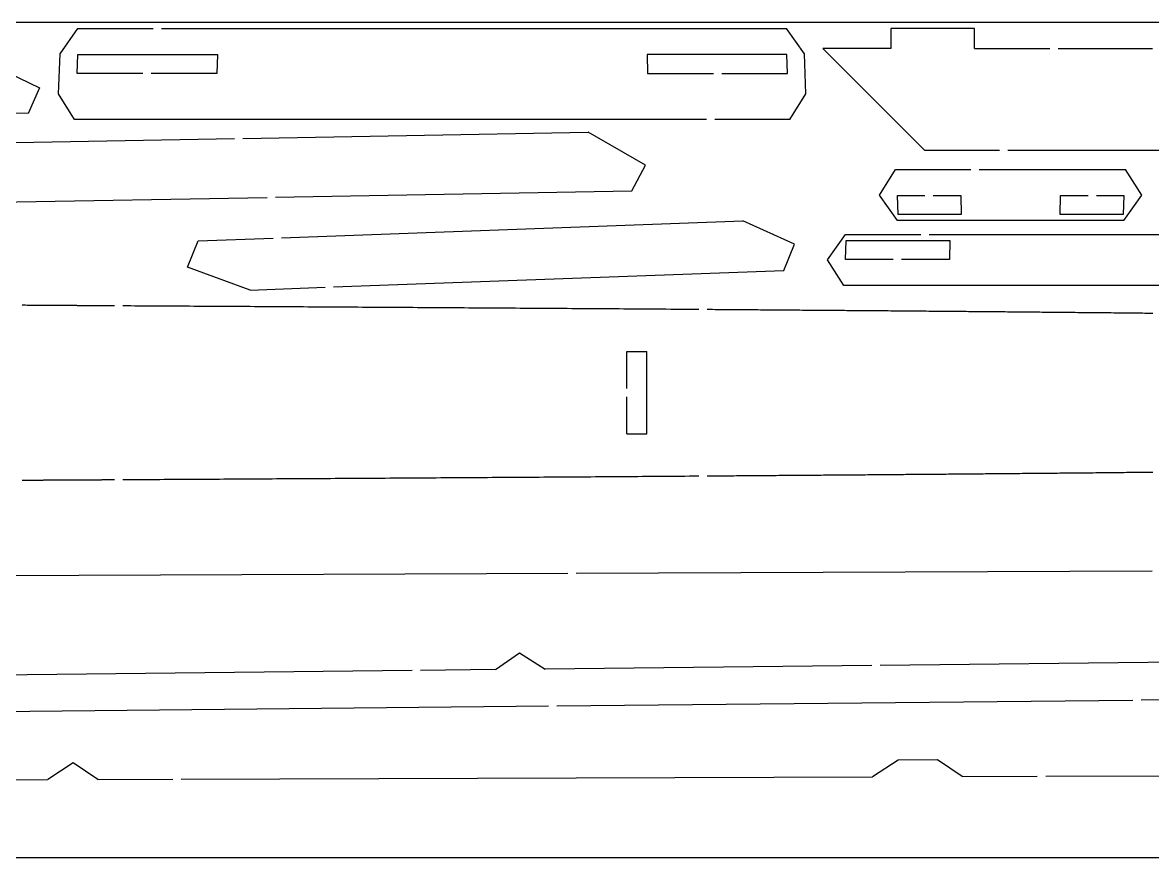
# Model space of a CAD drawing. Extents: x -537 to 363, y 432 to 791.
# Drawn here: x -201.3 to -65.9, y 561.6 to 661.6 of the extents above; entities that cross this region are included whole.
import ezdxf

# ---------------------------------------------------------------- set-up
doc = ezdxf.new("R2010")
doc.units = 0
doc.layers.get('0').update_dxf_attribs({"linetype": 'CONTINUOUS'})
doc.layers.add('90X10', color=1, linetype='CONTINUOUS')

msp = doc.modelspace()

# ---------------------------------------------------------------- linework, layer by layer
for p, q in [((-196.78, 657.83), (-194.65, 660.87)), ((-194.65, 660.87), (-185.65, 660.87)), ((-184.65, 660.87), (-109.76, 660.87)), ((-107.62, 657.83), (-109.76, 660.87)), ((-97.28, 660.87), (-97.28, 658.49)), ((-87.24, 660.87), (-97.28, 660.87)), ((-87.24, 658.49), (-87.24, 660.87)), ((-207.69, 657.87), (-199.24, 653.76)), ((-196.96, 653.03), (-196.78, 657.83)), ((-194.75, 655.49), (-194.67, 657.75)), ((-194.67, 657.75), (-177.94, 657.75)), ((-177.94, 657.75), (-178, 655.49)), ((-126.47, 657.75), (-126.41, 655.49)), ((-109.74, 657.75), (-126.47, 657.75)), ((-109.66, 655.49), (-109.74, 657.75)), ((-107.45, 653.03), (-107.62, 657.83)), ((-97.28, 658.49), (-105.44, 658.49)), ((-93.25, 646.3), (-105.44, 658.49)), ((-87.24, 658.49), (-78.24, 658.49)), ((-77.24, 658.49), (-65.92, 658.49)), ((-186.87, 655.49), (-194.75, 655.49)), ((-178, 655.49), (-185.87, 655.49)), ((-126.41, 655.49), (-118.53, 655.49)), ((-117.53, 655.49), (-109.66, 655.49)), ((-199.24, 653.76), (-200.6, 650.69)), ((-195.04, 649.99), (-196.96, 653.03)), ((-109.37, 649.99), (-107.45, 653.03)), ((-200.6, 650.69), (-209.6, 650.77)), ((-119.37, 649.99), (-195.04, 649.99)), ((-109.37, 649.99), (-118.37, 649.99)), ((-174.91, 647.7), (-133.53, 648.44)), ((-126.68, 644.52), (-133.53, 648.44)), ((-244.9, 646.45), (-175.91, 647.68)), ((-93.25, 646.3), (-84.25, 646.3)), ((-83.25, 646.3), (-59.91, 646.3)), ((-128.31, 641.41), (-126.68, 644.52)), ((-98.63, 640.92), (-96.7, 643.98)), ((-96.7, 643.98), (-87.7, 643.98)), ((-86.7, 643.98), (-69.15, 643.98)), ((-67.22, 640.92), (-69.15, 643.98)), ((-240.96, 639.4), (-171.97, 640.63)), ((-170.97, 640.65), (-128.31, 641.41)), ((-96.48, 637.86), (-98.63, 640.92)), ((-96.41, 638.6), (-96.49, 640.86)), ((-96.49, 640.86), (-93.2, 640.86)), ((-92.2, 640.86), (-88.91, 640.86)), ((-88.91, 640.86), (-88.86, 638.6)), ((-76.99, 638.6), (-76.94, 640.86)), ((-76.94, 640.86), (-73.65, 640.86)), ((-72.65, 640.86), (-69.36, 640.86)), ((-69.36, 640.86), (-69.44, 638.6)), ((-69.37, 637.86), (-67.22, 640.92)), ((-170.26, 635.81), (-115.02, 637.83)), ((-108.8, 635.03), (-115.02, 637.83)), ((-69.37, 637.86), (-96.48, 637.86)), ((-88.86, 638.6), (-96.41, 638.6)), ((-69.44, 638.6), (-76.99, 638.6)), ((-104.85, 633.16), (-102.7, 636.21)), ((-102.7, 636.21), (-93.7, 636.21)), ((-92.7, 636.21), (-44.65, 636.21)), ((-181.53, 632.3), (-180.25, 635.44)), ((-180.25, 635.44), (-171.26, 635.77)), ((-110.08, 631.89), (-108.8, 635.03)), ((-102.72, 633.21), (-102.64, 635.48)), ((-102.64, 635.48), (-90.19, 635.48)), ((-90.19, 635.48), (-90.24, 633.21)), ((-174.01, 629.54), (-181.53, 632.3)), ((-102.92, 630.09), (-104.85, 633.16)), ((-96.98, 633.21), (-102.72, 633.21)), ((-90.24, 633.21), (-95.98, 633.21)), ((-164.02, 629.91), (-110.08, 631.89)), ((-174.01, 629.54), (-165.02, 629.87)), ((-54.43, 630.09), (-102.92, 630.09)), ((-128.89, 622.2), (-126.52, 622.2)), ((-128.89, 617.76), (-128.89, 622.2)), ((-126.52, 612.32), (-126.52, 622.2)), ((-128.89, 612.32), (-128.89, 616.76)), ((-128.89, 612.32), (-126.52, 612.32)), ((-204.97, 595.33), (-135.97, 595.61)), ((-134.97, 595.61), (-65.97, 595.89)), ((-144.63, 584.07), (-141.74, 586.08)), ((-141.74, 586.08), (-138.66, 584.13)), ((-29.55, 585.32), (-98.55, 584.57)), ((-154.63, 583.96), (-223.62, 583.21)), ((-144.63, 584.07), (-153.63, 583.97)), ((-99.55, 584.56), (-138.66, 584.13)), ((1.71, 581.11), (-67.29, 580.4)), ((-138.28, 579.68), (-207.28, 578.97)), ((-68.29, 580.39), (-137.28, 579.69)), ((-195.2, 572.9), (-198.25, 570.9)), ((-192.28, 570.92), (-195.2, 572.9)), ((-96.4, 573.24), (-99.47, 571.24)), ((-91.67, 573.26), (-96.4, 573.24)), ((-88.73, 571.27), (-91.67, 573.26)), ((-182.28, 570.95), (-99.47, 571.24)), ((-88.73, 571.27), (-79.73, 571.3)), ((-78.73, 571.31), (-9.73, 571.54)), ((-215.83, 570.84), (-198.25, 570.9)), ((-192.28, 570.92), (-183.28, 570.95))]:
    msp.add_line(p, q)
for points in [[(-201.31, 627.76, 0), (-201.11, 627.76, 0), (-200.91, 627.76, 0), (-200.71, 627.75, 0), (-200.5, 627.75, 0), (-200.3, 627.75, 0), (-200.1, 627.75, 0), (-199.89, 627.74, 0), (-199.69, 627.74, 0), (-199.49, 627.74, 0), (-199.28, 627.74, 0)], [(-199.28, 627.74, 0), (-199.21, 627.74, 0), (-199.14, 627.74, 0), (-199.07, 627.74, 0), (-199.01, 627.74, 0), (-198.94, 627.74, 0), (-198.87, 627.74, 0), (-198.8, 627.74, 0), (-198.73, 627.74, 0), (-198.66, 627.74, 0), (-198.59, 627.74, 0), (-198.53, 627.74, 0), (-198.46, 627.74, 0), (-198.39, 627.73, 0), (-198.32, 627.73, 0), (-198.25, 627.73, 0), (-198.18, 627.73, 0), (-198.11, 627.73, 0), (-198.04, 627.73, 0), (-197.97, 627.73, 0), (-197.9, 627.73, 0), (-197.83, 627.73, 0), (-197.76, 627.73, 0), (-197.69, 627.73, 0), (-197.63, 627.73, 0), (-197.56, 627.73, 0), (-197.49, 627.73, 0), (-197.42, 627.73, 0), (-197.35, 627.73, 0), (-197.28, 627.73, 0), (-197.21, 627.73, 0), (-197.14, 627.73, 0), (-197.07, 627.73, 0), (-197, 627.73, 0), (-196.93, 627.73, 0), (-196.86, 627.73, 0), (-196.79, 627.73, 0), (-196.72, 627.73, 0), (-196.65, 627.73, 0), (-196.58, 627.72, 0), (-196.51, 627.72, 0), (-196.44, 627.72, 0), (-196.37, 627.72, 0), (-196.3, 627.72, 0), (-196.23, 627.72, 0), (-196.16, 627.72, 0), (-196.09, 627.72, 0), (-196.02, 627.72, 0), (-195.95, 627.72, 0), (-195.88, 627.72, 0), (-195.81, 627.72, 0), (-195.74, 627.72, 0), (-195.67, 627.72, 0), (-195.6, 627.72, 0), (-195.53, 627.72, 0), (-195.46, 627.72, 0), (-195.38, 627.72, 0), (-195.31, 627.72, 0), (-195.24, 627.72, 0), (-195.17, 627.72, 0), (-195.1, 627.72, 0), (-195.03, 627.72, 0), (-194.96, 627.72, 0), (-194.89, 627.72, 0), (-194.82, 627.72, 0), (-194.75, 627.71, 0), (-194.68, 627.71, 0), (-194.61, 627.71, 0), (-194.53, 627.71, 0), (-194.46, 627.71, 0), (-194.39, 627.71, 0), (-194.32, 627.71, 0), (-194.25, 627.71, 0), (-194.18, 627.71, 0), (-194.11, 627.71, 0), (-194.04, 627.71, 0), (-193.97, 627.71, 0), (-193.89, 627.71, 0), (-193.82, 627.71, 0), (-193.75, 627.71, 0), (-193.68, 627.71, 0), (-193.61, 627.71, 0), (-193.54, 627.71, 0), (-193.47, 627.71, 0), (-193.39, 627.71, 0), (-193.32, 627.71, 0), (-193.25, 627.71, 0), (-193.18, 627.71, 0), (-193.11, 627.71, 0), (-193.03, 627.71, 0), (-192.96, 627.7, 0), (-192.89, 627.7, 0), (-192.82, 627.7, 0), (-192.75, 627.7, 0), (-192.68, 627.7, 0), (-192.6, 627.7, 0), (-192.53, 627.7, 0), (-192.46, 627.7, 0), (-192.39, 627.7, 0), (-192.31, 627.7, 0), (-192.24, 627.7, 0), (-192.17, 627.7, 0), (-192.1, 627.7, 0), (-192.03, 627.7, 0), (-191.95, 627.7, 0), (-191.88, 627.7, 0), (-191.81, 627.7, 0), (-191.74, 627.7, 0), (-191.66, 627.7, 0), (-191.59, 627.7, 0), (-191.52, 627.7, 0), (-191.45, 627.7, 0), (-191.37, 627.7, 0), (-191.3, 627.7, 0), (-191.23, 627.69, 0), (-191.16, 627.69, 0), (-191.08, 627.69, 0), (-191.01, 627.69, 0), (-190.94, 627.69, 0), (-190.87, 627.69, 0), (-190.79, 627.69, 0), (-190.72, 627.69, 0), (-190.65, 627.69, 0), (-190.57, 627.69, 0), (-190.5, 627.69, 0), (-190.43, 627.69, 0), (-190.35, 627.69, 0), (-190.28, 627.69, 0)], [(-189.28, 627.68, 0), (-188.79, 627.68, 0), (-188.3, 627.68, 0), (-187.81, 627.67, 0), (-187.31, 627.67, 0), (-186.82, 627.67, 0), (-186.32, 627.67, 0), (-185.82, 627.66, 0), (-185.32, 627.66, 0), (-184.82, 627.66, 0), (-184.32, 627.65, 0), (-183.81, 627.65, 0), (-183.31, 627.65, 0), (-182.8, 627.65, 0), (-182.29, 627.64, 0), (-181.79, 627.64, 0), (-181.28, 627.64, 0), (-180.76, 627.63, 0), (-180.25, 627.63, 0), (-179.74, 627.63, 0), (-179.22, 627.63, 0), (-178.71, 627.62, 0), (-178.19, 627.62, 0), (-177.67, 627.62, 0), (-177.15, 627.61, 0), (-176.63, 627.61, 0), (-176.11, 627.61, 0), (-175.59, 627.61, 0), (-175.06, 627.6, 0), (-174.54, 627.6, 0), (-174.01, 627.6, 0), (-173.49, 627.59, 0), (-172.96, 627.59, 0), (-172.43, 627.59, 0), (-171.9, 627.58, 0), (-171.37, 627.58, 0), (-170.84, 627.58, 0), (-170.31, 627.57, 0), (-169.77, 627.57, 0), (-169.24, 627.57, 0), (-168.7, 627.56, 0), (-168.17, 627.56, 0), (-167.63, 627.56, 0), (-167.09, 627.55, 0), (-166.55, 627.55, 0), (-166.01, 627.55, 0), (-165.47, 627.54, 0), (-164.93, 627.54, 0), (-164.39, 627.54, 0), (-163.84, 627.53, 0), (-163.3, 627.53, 0), (-162.76, 627.53, 0), (-162.21, 627.52, 0), (-161.67, 627.52, 0), (-161.12, 627.52, 0), (-160.57, 627.51, 0), (-160.02, 627.51, 0), (-159.48, 627.51, 0), (-158.93, 627.5, 0), (-158.38, 627.5, 0), (-157.83, 627.5, 0), (-157.28, 627.49, 0), (-156.72, 627.49, 0), (-156.17, 627.49, 0), (-155.62, 627.48, 0), (-155.07, 627.48, 0), (-154.51, 627.48, 0), (-153.96, 627.47, 0), (-153.4, 627.47, 0), (-152.85, 627.47, 0), (-152.29, 627.46, 0), (-151.74, 627.46, 0), (-151.18, 627.46, 0), (-150.62, 627.45, 0), (-150.06, 627.45, 0), (-149.51, 627.45, 0), (-148.95, 627.44, 0), (-148.39, 627.44, 0), (-147.83, 627.43, 0), (-147.27, 627.43, 0), (-146.71, 627.43, 0), (-146.15, 627.42, 0), (-145.59, 627.42, 0), (-145.03, 627.42, 0), (-144.47, 627.41, 0), (-143.91, 627.41, 0), (-143.34, 627.4, 0), (-142.78, 627.4, 0), (-142.22, 627.4, 0), (-141.66, 627.39, 0), (-141.1, 627.39, 0), (-140.53, 627.39, 0), (-139.97, 627.38, 0), (-139.41, 627.38, 0), (-138.85, 627.38, 0), (-138.28, 627.37, 0), (-137.72, 627.37, 0), (-137.16, 627.37, 0), (-136.59, 627.36, 0), (-136.03, 627.36, 0), (-135.47, 627.35, 0), (-134.9, 627.35, 0), (-134.34, 627.35, 0), (-133.78, 627.34, 0), (-133.21, 627.34, 0), (-132.65, 627.33, 0), (-132.08, 627.33, 0), (-131.52, 627.33, 0), (-130.96, 627.32, 0), (-130.39, 627.32, 0), (-129.83, 627.32, 0), (-129.27, 627.31, 0), (-128.71, 627.31, 0), (-128.14, 627.3, 0), (-127.58, 627.3, 0), (-127.02, 627.29, 0), (-126.45, 627.29, 0), (-125.89, 627.29, 0), (-125.33, 627.28, 0), (-124.77, 627.28, 0), (-124.21, 627.28, 0), (-123.64, 627.27, 0), (-123.08, 627.27, 0), (-122.52, 627.26, 0), (-121.96, 627.26, 0), (-121.4, 627.26, 0), (-120.84, 627.25, 0), (-120.28, 627.25, 0)], [(-119.28, 627.24, 0), (-118.96, 627.24, 0), (-118.64, 627.24, 0), (-118.32, 627.23, 0), (-118, 627.23, 0), (-117.68, 627.23, 0), (-117.36, 627.23, 0), (-117.04, 627.22, 0), (-116.72, 627.22, 0), (-116.4, 627.22, 0), (-116.08, 627.22, 0), (-115.76, 627.22, 0), (-115.44, 627.21, 0), (-115.13, 627.21, 0), (-114.81, 627.21, 0), (-114.49, 627.21, 0), (-114.17, 627.2, 0), (-113.85, 627.2, 0), (-113.53, 627.2, 0), (-113.22, 627.2, 0), (-112.9, 627.19, 0), (-112.58, 627.19, 0), (-112.26, 627.19, 0), (-111.95, 627.19, 0), (-111.63, 627.18, 0), (-111.31, 627.18, 0), (-111, 627.18, 0), (-110.68, 627.18, 0), (-110.36, 627.17, 0), (-110.05, 627.17, 0), (-109.73, 627.17, 0), (-109.42, 627.17, 0), (-109.1, 627.16, 0), (-108.78, 627.16, 0), (-108.47, 627.16, 0), (-108.16, 627.16, 0), (-107.84, 627.15, 0), (-107.53, 627.15, 0), (-107.21, 627.15, 0), (-106.9, 627.15, 0), (-106.58, 627.15, 0), (-106.27, 627.14, 0), (-105.96, 627.14, 0), (-105.64, 627.14, 0), (-105.33, 627.14, 0), (-105.02, 627.13, 0), (-104.71, 627.13, 0), (-104.39, 627.13, 0), (-104.08, 627.13, 0), (-103.77, 627.12, 0), (-103.46, 627.12, 0), (-103.15, 627.12, 0), (-102.84, 627.12, 0), (-102.53, 627.11, 0), (-102.22, 627.11, 0), (-101.91, 627.11, 0), (-101.6, 627.11, 0), (-101.29, 627.1, 0), (-100.98, 627.1, 0), (-100.67, 627.1, 0), (-100.36, 627.1, 0), (-100.05, 627.09, 0), (-99.74, 627.09, 0), (-99.44, 627.09, 0), (-99.13, 627.09, 0), (-98.82, 627.08, 0), (-98.52, 627.08, 0), (-98.21, 627.08, 0), (-97.9, 627.08, 0), (-97.6, 627.08, 0), (-97.29, 627.07, 0), (-96.98, 627.07, 0), (-96.68, 627.07, 0), (-96.37, 627.07, 0), (-96.07, 627.06, 0), (-95.77, 627.06, 0), (-95.46, 627.06, 0), (-95.16, 627.05, 0), (-94.86, 627.05, 0), (-94.55, 627.05, 0), (-94.25, 627.05, 0), (-93.95, 627.04, 0), (-93.65, 627.04, 0), (-93.34, 627.04, 0), (-93.04, 627.04, 0), (-92.74, 627.03, 0), (-92.44, 627.03, 0), (-92.14, 627.03, 0), (-91.84, 627.03, 0), (-91.54, 627.02, 0), (-91.24, 627.02, 0), (-90.94, 627.02, 0), (-90.65, 627.02, 0), (-90.35, 627.01, 0), (-90.05, 627.01, 0), (-89.75, 627.01, 0), (-89.46, 627.01, 0), (-89.16, 627, 0), (-88.86, 627, 0), (-88.57, 627, 0), (-88.27, 627, 0), (-87.98, 626.99, 0), (-87.68, 626.99, 0), (-87.39, 626.99, 0), (-87.09, 626.99, 0), (-86.8, 626.98, 0), (-86.51, 626.98, 0), (-86.21, 626.98, 0), (-85.92, 626.98, 0), (-85.63, 626.97, 0), (-85.34, 626.97, 0), (-85.05, 626.97, 0), (-84.76, 626.97, 0), (-84.46, 626.96, 0), (-84.17, 626.96, 0), (-83.88, 626.96, 0), (-83.58, 626.96, 0), (-83.29, 626.95, 0), (-83, 626.95, 0), (-82.7, 626.95, 0), (-82.41, 626.94, 0), (-82.11, 626.94, 0), (-81.81, 626.94, 0), (-81.52, 626.94, 0), (-81.22, 626.93, 0), (-80.92, 626.93, 0), (-80.62, 626.93, 0), (-80.33, 626.92, 0), (-80.03, 626.92, 0), (-79.73, 626.92, 0), (-79.43, 626.92, 0), (-79.13, 626.91, 0), (-78.83, 626.91, 0), (-78.53, 626.91, 0), (-78.23, 626.91, 0), (-77.92, 626.9, 0), (-77.62, 626.9, 0), (-77.32, 626.9, 0), (-77.02, 626.89, 0), (-76.71, 626.89, 0), (-76.41, 626.89, 0), (-76.11, 626.89, 0), (-75.8, 626.88, 0), (-75.5, 626.88, 0), (-75.19, 626.88, 0), (-74.89, 626.87, 0), (-74.58, 626.87, 0), (-74.28, 626.87, 0), (-73.97, 626.87, 0), (-73.66, 626.86, 0), (-73.36, 626.86, 0), (-73.05, 626.86, 0), (-72.74, 626.85, 0), (-72.43, 626.85, 0), (-72.13, 626.85, 0), (-71.82, 626.84, 0), (-71.51, 626.84, 0), (-71.2, 626.84, 0), (-70.89, 626.84, 0), (-70.58, 626.83, 0), (-70.27, 626.83, 0), (-69.96, 626.83, 0), (-69.65, 626.82, 0), (-69.34, 626.82, 0), (-69.03, 626.82, 0), (-68.72, 626.81, 0), (-68.4, 626.81, 0), (-68.09, 626.81, 0), (-67.78, 626.8, 0), (-67.47, 626.8, 0), (-67.15, 626.8, 0), (-66.84, 626.79, 0), (-66.53, 626.79, 0), (-66.21, 626.79, 0), (-65.9, 626.78, 0)], [(-119.28, 607.28, 0), (-118.96, 607.28, 0), (-118.64, 607.29, 0), (-118.32, 607.29, 0), (-118, 607.29, 0), (-117.68, 607.29, 0), (-117.36, 607.29, 0), (-117.04, 607.3, 0), (-116.72, 607.3, 0), (-116.4, 607.3, 0), (-116.08, 607.3, 0), (-115.76, 607.31, 0), (-115.44, 607.31, 0), (-115.13, 607.31, 0), (-114.81, 607.31, 0), (-114.49, 607.32, 0), (-114.17, 607.32, 0), (-113.85, 607.32, 0), (-113.53, 607.32, 0), (-113.22, 607.33, 0), (-112.9, 607.33, 0), (-112.58, 607.33, 0), (-112.26, 607.33, 0), (-111.95, 607.34, 0), (-111.63, 607.34, 0), (-111.31, 607.34, 0), (-111, 607.34, 0), (-110.68, 607.35, 0), (-110.36, 607.35, 0), (-110.05, 607.35, 0), (-109.73, 607.35, 0), (-109.42, 607.35, 0), (-109.1, 607.36, 0), (-108.78, 607.36, 0), (-108.47, 607.36, 0), (-108.16, 607.36, 0), (-107.84, 607.37, 0), (-107.53, 607.37, 0), (-107.21, 607.37, 0), (-106.9, 607.37, 0), (-106.58, 607.38, 0), (-106.27, 607.38, 0), (-105.96, 607.38, 0), (-105.64, 607.38, 0), (-105.33, 607.39, 0), (-105.02, 607.39, 0), (-104.71, 607.39, 0), (-104.39, 607.39, 0), (-104.08, 607.4, 0), (-103.77, 607.4, 0), (-103.46, 607.4, 0), (-103.15, 607.4, 0), (-102.84, 607.4, 0), (-102.53, 607.41, 0), (-102.22, 607.41, 0), (-101.91, 607.41, 0), (-101.6, 607.41, 0), (-101.29, 607.42, 0), (-100.98, 607.42, 0), (-100.67, 607.42, 0), (-100.36, 607.42, 0), (-100.05, 607.43, 0), (-99.74, 607.43, 0), (-99.44, 607.43, 0), (-99.13, 607.43, 0), (-98.82, 607.44, 0), (-98.52, 607.44, 0), (-98.21, 607.44, 0), (-97.9, 607.45, 0), (-97.6, 607.45, 0), (-97.29, 607.45, 0), (-96.98, 607.45, 0), (-96.68, 607.46, 0), (-96.37, 607.46, 0), (-96.07, 607.46, 0), (-95.77, 607.46, 0), (-95.46, 607.47, 0), (-95.16, 607.47, 0), (-94.86, 607.47, 0), (-94.55, 607.47, 0), (-94.25, 607.48, 0), (-93.95, 607.48, 0), (-93.65, 607.48, 0), (-93.34, 607.48, 0), (-93.04, 607.49, 0), (-92.74, 607.49, 0), (-92.44, 607.49, 0), (-92.14, 607.49, 0), (-91.84, 607.5, 0), (-91.54, 607.5, 0), (-91.24, 607.5, 0), (-90.94, 607.5, 0), (-90.65, 607.5, 0), (-90.35, 607.51, 0), (-90.05, 607.51, 0), (-89.75, 607.51, 0), (-89.46, 607.51, 0), (-89.16, 607.52, 0), (-88.86, 607.52, 0), (-88.57, 607.52, 0), (-88.27, 607.53, 0), (-87.98, 607.53, 0), (-87.68, 607.53, 0), (-87.39, 607.53, 0), (-87.09, 607.54, 0), (-86.8, 607.54, 0), (-86.51, 607.54, 0), (-86.21, 607.54, 0), (-85.92, 607.55, 0), (-85.63, 607.55, 0), (-85.34, 607.55, 0), (-85.05, 607.55, 0), (-84.76, 607.56, 0), (-84.46, 607.56, 0), (-84.17, 607.56, 0), (-83.88, 607.56, 0), (-83.58, 607.57, 0), (-83.29, 607.57, 0), (-83, 607.57, 0), (-82.7, 607.58, 0), (-82.41, 607.58, 0), (-82.11, 607.58, 0), (-81.81, 607.58, 0), (-81.52, 607.59, 0), (-81.22, 607.59, 0), (-80.92, 607.59, 0), (-80.62, 607.59, 0), (-80.33, 607.6, 0), (-80.03, 607.6, 0), (-79.73, 607.6, 0), (-79.43, 607.61, 0), (-79.13, 607.61, 0), (-78.83, 607.61, 0), (-78.53, 607.61, 0), (-78.23, 607.62, 0), (-77.92, 607.62, 0), (-77.62, 607.62, 0), (-77.32, 607.62, 0), (-77.02, 607.63, 0), (-76.71, 607.63, 0), (-76.41, 607.63, 0), (-76.11, 607.64, 0), (-75.8, 607.64, 0), (-75.5, 607.64, 0), (-75.19, 607.64, 0), (-74.89, 607.65, 0), (-74.58, 607.65, 0), (-74.28, 607.65, 0), (-73.97, 607.66, 0), (-73.66, 607.66, 0), (-73.36, 607.66, 0), (-73.05, 607.66, 0), (-72.74, 607.67, 0), (-72.43, 607.67, 0), (-72.13, 607.67, 0), (-71.82, 607.68, 0), (-71.51, 607.68, 0), (-71.2, 607.68, 0), (-70.89, 607.69, 0), (-70.58, 607.69, 0), (-70.27, 607.69, 0), (-69.96, 607.7, 0), (-69.65, 607.7, 0), (-69.34, 607.7, 0), (-69.03, 607.71, 0), (-68.72, 607.71, 0), (-68.4, 607.71, 0), (-68.09, 607.72, 0), (-67.78, 607.72, 0), (-67.47, 607.72, 0), (-67.15, 607.72, 0), (-66.84, 607.73, 0), (-66.53, 607.73, 0), (-66.21, 607.73, 0), (-65.9, 607.74, 0)], [(-201.31, 606.76, 0), (-201.11, 606.76, 0), (-200.91, 606.77, 0), (-200.71, 606.77, 0), (-200.5, 606.77, 0), (-200.3, 606.77, 0), (-200.1, 606.78, 0), (-199.89, 606.78, 0), (-199.69, 606.78, 0), (-199.49, 606.78, 0), (-199.28, 606.78, 0)], [(-199.28, 606.78, 0), (-199.21, 606.78, 0), (-199.14, 606.78, 0), (-199.07, 606.78, 0), (-199.01, 606.78, 0), (-198.94, 606.78, 0), (-198.87, 606.78, 0), (-198.8, 606.78, 0), (-198.73, 606.79, 0), (-198.66, 606.79, 0), (-198.59, 606.79, 0), (-198.53, 606.79, 0), (-198.46, 606.79, 0), (-198.39, 606.79, 0), (-198.32, 606.79, 0), (-198.25, 606.79, 0), (-198.18, 606.79, 0), (-198.11, 606.79, 0), (-198.04, 606.79, 0), (-197.97, 606.79, 0), (-197.9, 606.79, 0), (-197.83, 606.79, 0), (-197.76, 606.79, 0), (-197.69, 606.79, 0), (-197.63, 606.79, 0), (-197.56, 606.79, 0), (-197.49, 606.79, 0), (-197.42, 606.79, 0), (-197.35, 606.79, 0), (-197.28, 606.79, 0), (-197.21, 606.79, 0), (-197.14, 606.79, 0), (-197.07, 606.79, 0), (-197, 606.79, 0), (-196.93, 606.8, 0), (-196.86, 606.8, 0), (-196.79, 606.8, 0), (-196.72, 606.8, 0), (-196.65, 606.8, 0), (-196.58, 606.8, 0), (-196.51, 606.8, 0), (-196.44, 606.8, 0), (-196.37, 606.8, 0), (-196.3, 606.8, 0), (-196.23, 606.8, 0), (-196.16, 606.8, 0), (-196.09, 606.8, 0), (-196.02, 606.8, 0), (-195.95, 606.8, 0), (-195.88, 606.8, 0), (-195.81, 606.8, 0), (-195.74, 606.8, 0), (-195.67, 606.8, 0), (-195.6, 606.8, 0), (-195.53, 606.8, 0), (-195.46, 606.8, 0), (-195.38, 606.8, 0), (-195.31, 606.8, 0), (-195.24, 606.8, 0), (-195.17, 606.8, 0), (-195.1, 606.81, 0), (-195.03, 606.81, 0), (-194.96, 606.81, 0), (-194.89, 606.81, 0), (-194.82, 606.81, 0), (-194.75, 606.81, 0), (-194.68, 606.81, 0), (-194.61, 606.81, 0), (-194.53, 606.81, 0), (-194.46, 606.81, 0), (-194.39, 606.81, 0), (-194.32, 606.81, 0), (-194.25, 606.81, 0), (-194.18, 606.81, 0), (-194.11, 606.81, 0), (-194.04, 606.81, 0), (-193.97, 606.81, 0), (-193.89, 606.81, 0), (-193.82, 606.81, 0), (-193.75, 606.81, 0), (-193.68, 606.81, 0), (-193.61, 606.81, 0), (-193.54, 606.81, 0), (-193.47, 606.82, 0), (-193.39, 606.82, 0), (-193.32, 606.82, 0), (-193.25, 606.82, 0), (-193.18, 606.82, 0), (-193.11, 606.82, 0), (-193.03, 606.82, 0), (-192.96, 606.82, 0), (-192.89, 606.82, 0), (-192.82, 606.82, 0), (-192.75, 606.82, 0), (-192.68, 606.82, 0), (-192.6, 606.82, 0), (-192.53, 606.82, 0), (-192.46, 606.82, 0), (-192.39, 606.82, 0), (-192.31, 606.82, 0), (-192.24, 606.82, 0), (-192.17, 606.82, 0), (-192.1, 606.82, 0), (-192.03, 606.82, 0), (-191.95, 606.82, 0), (-191.88, 606.82, 0), (-191.81, 606.82, 0), (-191.74, 606.83, 0), (-191.66, 606.83, 0), (-191.59, 606.83, 0), (-191.52, 606.83, 0), (-191.45, 606.83, 0), (-191.37, 606.83, 0), (-191.3, 606.83, 0), (-191.23, 606.83, 0), (-191.16, 606.83, 0), (-191.08, 606.83, 0), (-191.01, 606.83, 0), (-190.94, 606.83, 0), (-190.87, 606.83, 0), (-190.79, 606.83, 0), (-190.72, 606.83, 0), (-190.65, 606.83, 0), (-190.57, 606.83, 0), (-190.5, 606.83, 0), (-190.43, 606.83, 0), (-190.35, 606.83, 0), (-190.28, 606.83, 0)], [(-189.28, 606.84, 0), (-188.79, 606.84, 0), (-188.3, 606.84, 0), (-187.81, 606.85, 0), (-187.31, 606.85, 0), (-186.82, 606.85, 0), (-186.32, 606.86, 0), (-185.82, 606.86, 0), (-185.32, 606.86, 0), (-184.82, 606.86, 0), (-184.32, 606.87, 0), (-183.81, 606.87, 0), (-183.31, 606.87, 0), (-182.8, 606.88, 0), (-182.29, 606.88, 0), (-181.79, 606.88, 0), (-181.28, 606.88, 0), (-180.76, 606.89, 0), (-180.25, 606.89, 0), (-179.74, 606.89, 0), (-179.22, 606.9, 0), (-178.71, 606.9, 0), (-178.19, 606.9, 0), (-177.67, 606.9, 0), (-177.15, 606.91, 0), (-176.63, 606.91, 0), (-176.11, 606.91, 0), (-175.59, 606.92, 0), (-175.06, 606.92, 0), (-174.54, 606.92, 0), (-174.01, 606.93, 0), (-173.49, 606.93, 0), (-172.96, 606.93, 0), (-172.43, 606.94, 0), (-171.9, 606.94, 0), (-171.37, 606.94, 0), (-170.84, 606.95, 0), (-170.31, 606.95, 0), (-169.77, 606.95, 0), (-169.24, 606.96, 0), (-168.7, 606.96, 0), (-168.17, 606.96, 0), (-167.63, 606.97, 0), (-167.09, 606.97, 0), (-166.55, 606.97, 0), (-166.01, 606.97, 0), (-165.47, 606.98, 0), (-164.93, 606.98, 0), (-164.39, 606.98, 0), (-163.84, 606.99, 0), (-163.3, 606.99, 0), (-162.76, 606.99, 0), (-162.21, 607, 0), (-161.67, 607, 0), (-161.12, 607, 0), (-160.57, 607.01, 0), (-160.02, 607.01, 0), (-159.48, 607.01, 0), (-158.93, 607.02, 0), (-158.38, 607.02, 0), (-157.83, 607.02, 0), (-157.28, 607.03, 0), (-156.72, 607.03, 0), (-156.17, 607.03, 0), (-155.62, 607.04, 0), (-155.07, 607.04, 0), (-154.51, 607.04, 0), (-153.96, 607.05, 0), (-153.4, 607.05, 0), (-152.85, 607.05, 0), (-152.29, 607.06, 0), (-151.74, 607.06, 0), (-151.18, 607.07, 0), (-150.62, 607.07, 0), (-150.06, 607.07, 0), (-149.51, 607.08, 0), (-148.95, 607.08, 0), (-148.39, 607.08, 0), (-147.83, 607.09, 0), (-147.27, 607.09, 0), (-146.71, 607.1, 0), (-146.15, 607.1, 0), (-145.59, 607.1, 0), (-145.03, 607.11, 0), (-144.47, 607.11, 0), (-143.91, 607.11, 0), (-143.34, 607.12, 0), (-142.78, 607.12, 0), (-142.22, 607.12, 0), (-141.66, 607.13, 0), (-141.1, 607.13, 0), (-140.53, 607.13, 0), (-139.97, 607.14, 0), (-139.41, 607.14, 0), (-138.85, 607.15, 0), (-138.28, 607.15, 0), (-137.72, 607.15, 0), (-137.16, 607.16, 0), (-136.59, 607.16, 0), (-136.03, 607.16, 0), (-135.47, 607.17, 0), (-134.9, 607.17, 0), (-134.34, 607.18, 0), (-133.78, 607.18, 0), (-133.21, 607.18, 0), (-132.65, 607.19, 0), (-132.08, 607.19, 0), (-131.52, 607.2, 0), (-130.96, 607.2, 0), (-130.39, 607.2, 0), (-129.83, 607.21, 0), (-129.27, 607.21, 0), (-128.71, 607.22, 0), (-128.14, 607.22, 0), (-127.58, 607.22, 0), (-127.02, 607.23, 0), (-126.45, 607.23, 0), (-125.89, 607.23, 0), (-125.33, 607.24, 0), (-124.77, 607.24, 0), (-124.21, 607.25, 0), (-123.64, 607.25, 0), (-123.08, 607.25, 0), (-122.52, 607.26, 0), (-121.96, 607.26, 0), (-121.4, 607.27, 0), (-120.84, 607.27, 0), (-120.28, 607.27, 0)]]:
    msp.add_polyline3d(points)
at = {"layer": '90X10', "color": 1, "linetype": 'CONTINUOUS'}
msp.add_lwpolyline([(-537.06, 561.58), (362.94, 561.58), (362.94, 661.58), (-537.06, 661.58)], close=True, dxfattribs=at)

doc.saveas('drawing.dxf')
